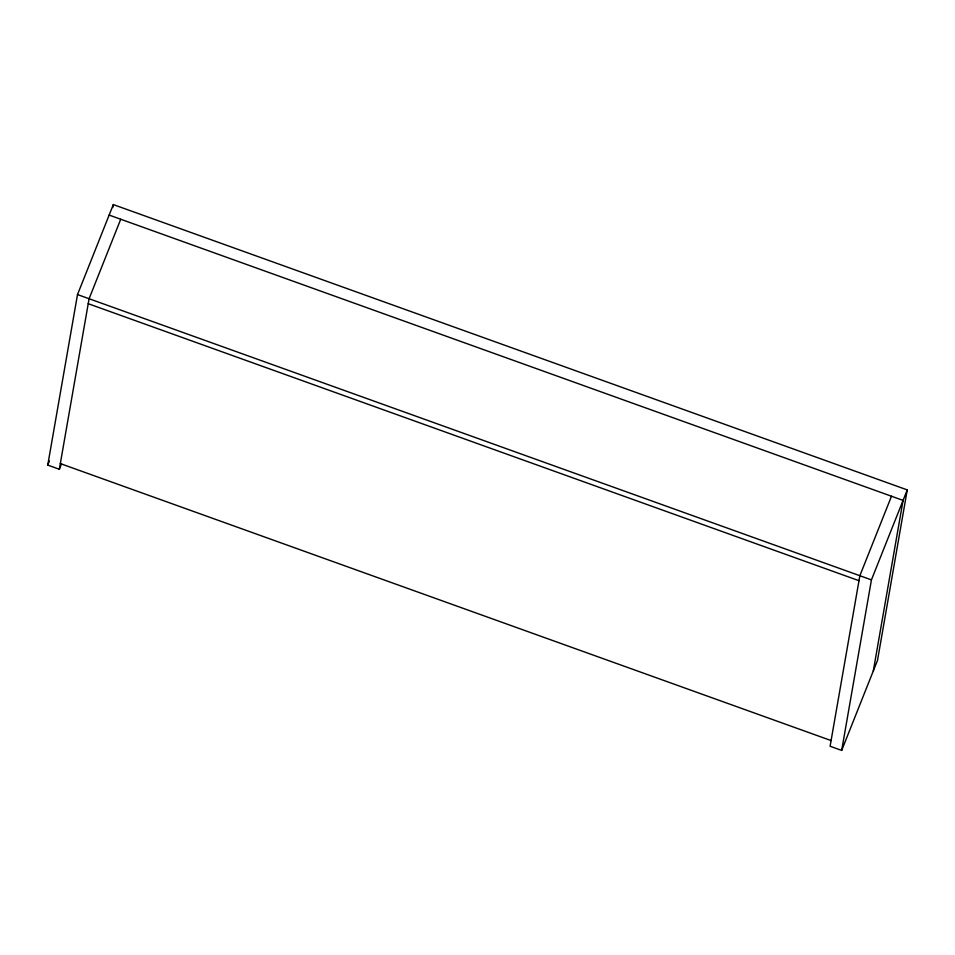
<?xml version="1.0" encoding="UTF-8"?>
<svg xmlns="http://www.w3.org/2000/svg" width="955" height="955" viewBox="0 0 955 955"><rect width="100%" height="100%" fill="white"/><g stroke="black" fill="none" stroke-linecap="round" stroke-linejoin="round"><path stroke-width="1.43" d="M61.514 463.784L59.329 469.263L47.75 465.097L77.51 294.57L113.323 204.585L907.25 489.903L877.49 660.43L841.677 750.415L830.098 746.249L859.858 575.722L891.493 496.23M59.329 469.263L89.09 298.724L120.724 219.244M112.809 207.498L113.323 204.585M841.677 750.415L871.438 579.876L907.25 489.903M873.312 670.935L903.072 500.396L109.145 215.078M47.75 465.097L49.385 460.99M77.51 294.57L871.438 579.876M88.218 303.702L858.999 580.7M60.32 463.581L831.089 740.567"/></g></svg>
